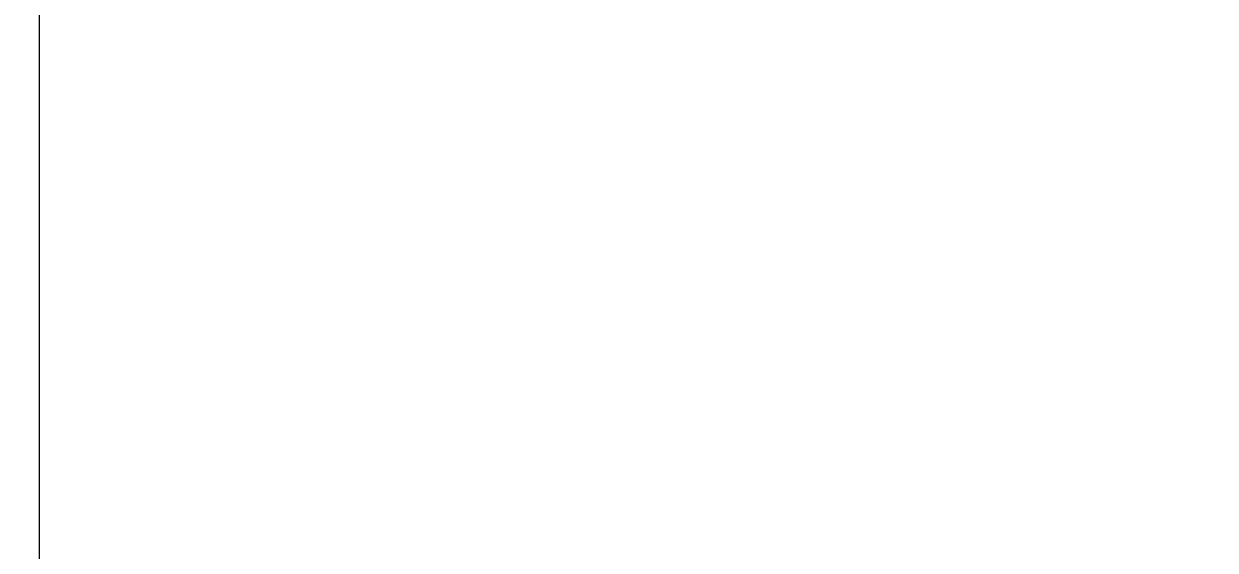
# Model space of a CAD drawing. Header units: metres. Extents: x 1.1 to 63.3, y -3.6 to 22.8.
# Drawn here: x 58.9668 to 59.3979, y 18.3236 to 18.5141 of the extents above; entities that cross this region are included whole.
import ezdxf

# ---------------------------------------------------------------- set-up
doc = ezdxf.new("R2010")
doc.units = ezdxf.units.M
doc.layers.add('A-ANNO-DIMS', color=7, linetype='Continuous', lineweight=5)
doc.layers.add('A-ANNO-DIMS-25', color=7, linetype='Continuous', lineweight=5)
doc.styles.add('Arial_3', font='arial.ttf', dxfattribs={"height": 0.0625})
doc.dimstyles.new('Diagonal_-_2_5_mm_Arial_-_Preto', dxfattribs={"dimscale": 0.3048, "dimtxt": 0.063766, "dimasz": 0.246063, "dimexe": 0.19685, "dimexo": 0.123031, "dimgap": 0.04101, "dimtad": 1, "dimrnd": 0.01, "dimzin": 0, "dimdsep": 46, "dimtxsty": 'Arial_3', "dimblk1": 'OBLIQUE', "dimblk2": 'OBLIQUE', "dimsah": 1, "dimcen": 0.09, "dimdle": 0.19685, "dimazin": 0, "dimtfac": 1, "dimtdec": 4, "dimtix": 1, "dimtmove": 0, "dimatfit": 3, "dimfxl": 1, "dimtvp": 1, "dimtolj": 1, "dimtzin": 0, "dimarcsym": 2})

# ---------------------------------------------------------------- blocks, each defined once
blk = doc.blocks.new('DIMBLOCK44-3D_DT_02')
at = {"layer": 'A-ANNO-DIMS-25'}
for p, q in [((59.85265, 19.17212), (59.85265, 19.22386)), ((59.90547, 19.18653), (59.42923, 19.0566)), ((59.85265, 19.17212), (59.85265, 18.33757)), ((59.42923, 19.0566), (59.42923, 19.10834)), ((59.42923, 19.0566), (59.42923, 18.21947))]:
    blk.add_line(p, q, dxfattribs=at)
at = {"layer": 'A-ANNO-DIMS-25', "lineweight": 20}
for p, q in [((59.85265, 19.17212), (59.88566, 19.21346)), ((59.85265, 19.17212), (59.81964, 19.13077)), ((59.42923, 19.0566), (59.46224, 19.09795)), ((59.42923, 19.0566), (59.39622, 19.01525))]:
    blk.add_line(p, q, dxfattribs=at)
at = {"layer": 'A-ANNO-DIMS-25', "color": 0, "insert": (59.53819, 19.18121), "char_height": 0.0625, "width": 0.2024823, "attachment_point": 1, "rotation": 15.2598, "line_spacing_factor": 0.941778, "style": 'Arial_3'}
blk.add_mtext('0,48', dxfattribs=at)
blk = doc.blocks.new('_Oblique')
at = {"color": 0, "linetype": 'ByBlock', "lineweight": -2}
blk.add_line((-0.5, -0.5), (0.5, 0.5), dxfattribs=at)
blk = doc.blocks.new('DIMBLOCK45-3D_DT_02')
at = {"layer": 'A-ANNO-DIMS-25'}
for p, q in [((59.42923, 19.0566), (59.42923, 19.10834)), ((59.42923, 19.0566), (58.97236, 18.93196)), ((59.42923, 19.0566), (59.42923, 18.21947)), ((58.97236, 18.93196), (58.97236, 18.9837)), ((58.97236, 18.93196), (58.97236, 18.09181))]:
    blk.add_line(p, q, dxfattribs=at)
at = {"layer": 'A-ANNO-DIMS-25', "lineweight": 20}
for p, q in [((59.42923, 19.0566), (59.46224, 19.09795)), ((59.42923, 19.0566), (59.39622, 19.01525)), ((58.97236, 18.93196), (59.00537, 18.97331)), ((58.97236, 18.93196), (58.93935, 18.89061))]:
    blk.add_line(p, q, dxfattribs=at)
at = {"layer": 'A-ANNO-DIMS-25', "color": 0, "insert": (59.09805, 19.06113), "char_height": 0.0625, "width": 0.2024823, "attachment_point": 1, "rotation": 15.2598, "line_spacing_factor": 0.941778, "style": 'Arial_3'}
blk.add_mtext('0,52', dxfattribs=at)
blk = doc.blocks.new('DIMBLOCK46-3D_DT_02')
at = {"layer": 'A-ANNO-DIMS-25'}
for p, q in [((58.97236, 18.93196), (58.97236, 18.9837)), ((58.97236, 18.93196), (58.70827, 18.85991)), ((58.97236, 18.93196), (58.97236, 18.09181)), ((58.70827, 18.85991), (58.70827, 18.91166)), ((58.70827, 18.85991), (58.70827, 18.69146))]:
    blk.add_line(p, q, dxfattribs=at)
at = {"layer": 'A-ANNO-DIMS-25', "lineweight": 20}
for p, q in [((58.97236, 18.93196), (59.00537, 18.97331)), ((58.97236, 18.93196), (58.93935, 18.89061)), ((58.70827, 18.85991), (58.74128, 18.90126)), ((58.70827, 18.85991), (58.67526, 18.81857))]:
    blk.add_line(p, q, dxfattribs=at)
at = {"layer": 'A-ANNO-DIMS-25', "color": 0, "insert": (58.73757, 18.96279), "char_height": 0.0625, "width": 0.2024823, "attachment_point": 1, "rotation": 15.2598, "line_spacing_factor": 0.941778, "style": 'Arial_3'}
blk.add_mtext('0,30', dxfattribs=at)

msp = doc.modelspace()

# ---------------------------------------------------------------- dimensions: what is measured, and where the dimension line sits
at = {"layer": 'A-ANNO-DIMS'}
for base, p1, p2, override, picture, middle in [((59.20846, 18.99637), (59.85265, 18.30523), (59.42923, 18.18713), {"dimpost": '<>', "dimfxl": 0.439586}, 'DIMBLOCK44-3D_DT_02', (59.40881, 19.09706)), ((58.75082, 18.87152), (59.42923, 18.18713), (58.97236, 18.05947), {"dimpost": '<>', "dimfxl": 0.474366}, 'DIMBLOCK45-3D_DT_02', (58.96795, 18.97679)), ((58.65729, 18.846), (58.97236, 18.05947), (58.70827, 18.65912), {"dimpost": '<>', "dimfxl": 0.655232}, 'DIMBLOCK46-3D_DT_02', (58.69237, 18.90161))]:
    dim = msp.add_linear_dim(base=base, p1=p1, p2=p2, angle=15.2598, dimstyle='Diagonal_-_2_5_mm_Arial_-_Preto', override=override, dxfattribs=at)
    dim.commit()
    dim.dimension.update_dxf_attribs({"geometry": picture, "text_midpoint": middle})

doc.saveas('drawing.dxf')
